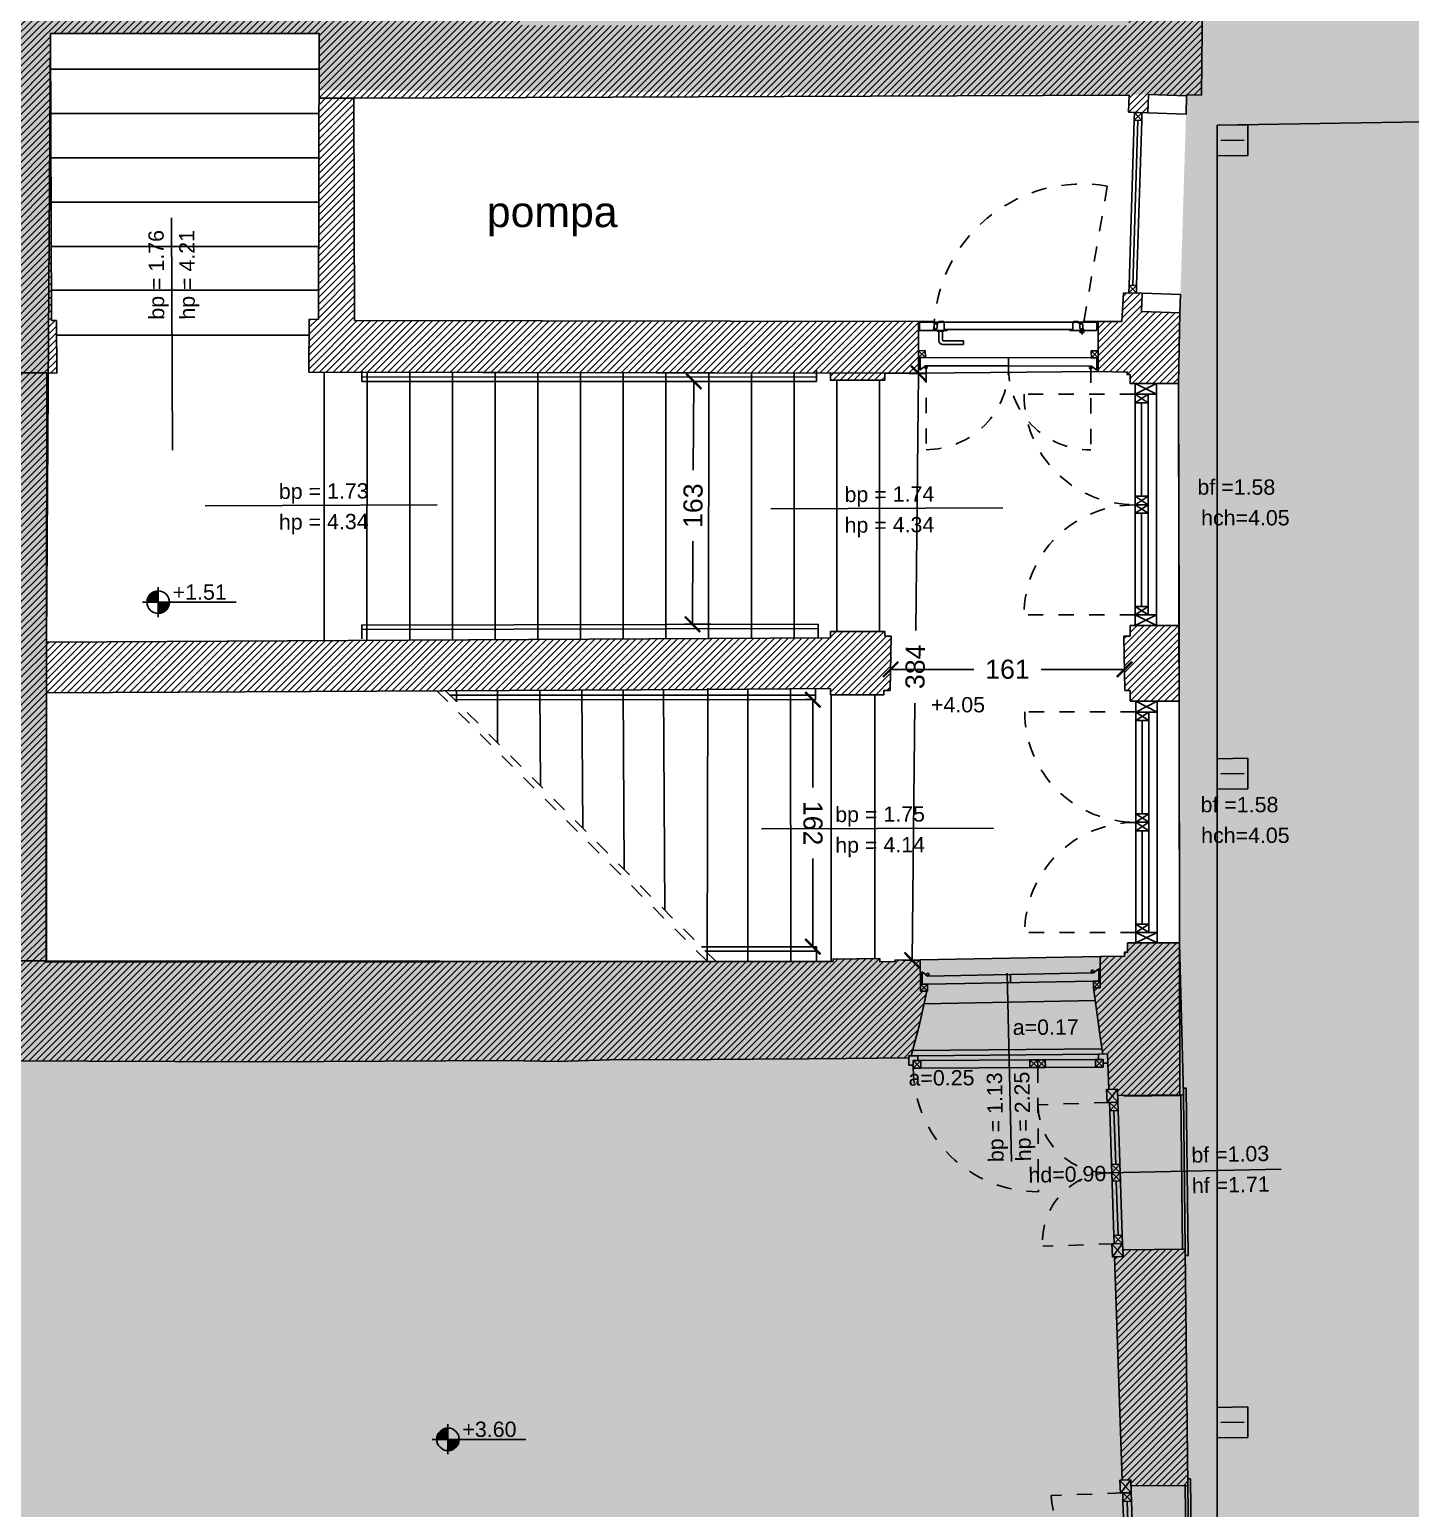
# Model space of a CAD drawing. Header units: millimetres. Extents: x -69 to 235, y 2 to 992.
# Drawn here: x 27.09 to 36.12, y 490.78 to 500.45 of the extents above; entities that cross this region are included whole.
import ezdxf
from ezdxf.enums import TextEntityAlignment as Align

# ---------------------------------------------------------------- set-up
doc = ezdxf.new("R2010")
doc.units = ezdxf.units.MM
doc.header["$LTSCALE"] = 0.01
doc.linetypes.add('HIDDEN2', pattern=[4.7625, 3.175, -1.5875])
for name, color, linetype in [('ob__L_grafica', 250, 'Continuous'), ('ob_A_linea_proiezione', 251, 'HIDDEN2'), ('ob_A_linea_v', 7, 'Continuous'), ('ob_A_linea_v2', 251, 'Continuous'), ('ob_A_muro', 1, 'Continuous'), ('ob_A_muro_r', 252, 'Continuous'), ('ob_A_Str_metallica', 5, 'Continuous'), ('ob_cornici corrette', 3, 'Continuous'), ('ob_Q 1_50', 250, 'Continuous'), ('ob_retino chiaro', 254, 'Continuous'), ('ob_serramento_s', 3, 'Continuous')]:
    doc.layers.add(name, color=color, linetype=linetype)
doc.styles.add('m 1_50', font='arial.ttf', dxfattribs={"height": 0.125})
doc.styles.add('STYLE1', font='arial.ttf')
doc.styles.add('Testo L', font='arial.ttf', dxfattribs={"height": 2.5})
doc.dimstyles.new('m 1_50 cm', dxfattribs={"dimtxt": 0.1, "dimasz": 0.1, "dimexe": 0.05, "dimexo": 0.05, "dimgap": 0.1, "dimtad": 0, "dimdec": 1, "dimlfac": 100, "dimrnd": 1, "dimdsep": 46, "dimtxsty": 'm 1_50', "dimblk": 'ARCHTICK', "dimcen": 0.2, "dimadec": 0, "dimazin": 0, "dimtfac": 1, "dimtdec": 1, "dimtofl": 0, "dimtmove": 0, "dimatfit": 3, "dimldrblk": 'DOT', "dimfxl": 0.15, "dimfxlon": 1, "dimtolj": 1, "dimtzin": 0, "dimarcsym": 0})

# ---------------------------------------------------------------- blocks, each defined once
blk = doc.blocks.new('hhh-flat-1-flat-1-flat-1-flat-1')
at = {"layer": 'ob_Q 1_50'}
for p, q in [((0.3304, 5.6102), (0.3304, 5.8062)), ((0.2274, 5.7079), (0.8398, 5.7079)), ((0.2572, 5.7146), (0.3236, 5.7811)), ((0.2589, 5.7252), (0.313, 5.7793)), ((0.2593, 5.7079), (0.3304, 5.779)), ((0.2637, 5.7388), (0.2994, 5.7745)), ((0.2681, 5.7079), (0.3304, 5.7701)), ((0.2769, 5.7079), (0.3304, 5.7613)), ((0.2858, 5.7079), (0.3304, 5.7524)), ((0.2946, 5.7079), (0.3304, 5.7436)), ((0.3035, 5.7079), (0.3304, 5.7348)), ((0.3123, 5.7079), (0.3304, 5.7259)), ((0.3211, 5.7079), (0.3304, 5.7171)), ((0.33, 5.7079), (0.3304, 5.7082)), ((0.3304, 5.6375), (0.4007, 5.7079)), ((0.3304, 5.6464), (0.3918, 5.7079)), ((0.3304, 5.6552), (0.383, 5.7079)), ((0.3304, 5.6641), (0.3742, 5.7079)), ((0.3304, 5.6729), (0.3653, 5.7079)), ((0.3304, 5.6817), (0.3565, 5.7079)), ((0.3304, 5.6906), (0.3477, 5.7079)), ((0.3304, 5.6994), (0.3388, 5.7079)), ((0.3363, 5.6346), (0.4036, 5.702)), ((0.3467, 5.6362), (0.402, 5.6915)), ((0.3593, 5.6403), (0.3979, 5.6789))]:
    blk.add_line(p, q, dxfattribs=at)
blk.add_circle((0.3304, 5.7079), 0.0735, dxfattribs=at)
blk = doc.blocks.new('_ARCHTICK')
at = {"color": 0, "linetype": 'ByBlock', "const_width": 0.15}
blk.add_lwpolyline([(-0.5, -0.5), (0.5, 0.5)], dxfattribs=at)
blk = doc.blocks.new('*D299')
at = {"layer": 'Defpoints', "color": 0, "transparency": 16777216}
for p in [(32.7954, 498.2001), (32.7528, 494.3627), (32.8636, 494.3615)]:
    blk.add_point(p, dxfattribs=at)
at = {"layer": 'ob_Q 1_50', "color": 0, "lineweight": -2, "transparency": 16777216}
for p, q in [((32.8454, 498.1995), (32.9561, 498.1983)), ((32.9061, 498.1988), (32.8875, 496.5183)), ((32.8636, 494.3615), (32.8822, 496.042)), ((32.8028, 494.3621), (32.9136, 494.3609))]:
    blk.add_line(p, q, dxfattribs=at)
at = {"layer": 'ob_Q 1_50', "color": 0, "lineweight": -2, "transparency": 16777216, "xscale": 0.1, "yscale": 0.1, "zscale": 0.1}
for p, rotation in [((32.9061, 498.1988), 89.3652760796724), ((32.8636, 494.3615), 269.3652760796724)]:
    blk.add_blockref('_ARCHTICK', p, dxfattribs=dict(at, rotation=rotation))
at = {"layer": 'ob_Q 1_50', "color": 0, "transparency": 16777216, "insert": (32.8849, 496.2801), "char_height": 0.125, "attachment_point": 5, "rotation": 89.36528, "style": 'm 1_50'}
blk.add_mtext('\\A1;384', dxfattribs=at)
blk = doc.blocks.new('_Dot')
at = {"color": 0, "linetype": 'ByBlock', "lineweight": -2}
blk.add_line((-0.5, 0), (-1, 0), dxfattribs=at)
at = {"color": 0, "linetype": 'ByBlock', "const_width": 0.5}
blk.add_lwpolyline([(-0.25, 0, 1), (0.25, 0, 1)], format="xyb", close=True, dxfattribs=at)
blk = doc.blocks.new('*D300')
at = {"layer": 'Defpoints', "color": 0, "transparency": 16777216}
for p in [(32.7236, 496.3034), (34.252, 496.3034), (34.252, 496.2636)]:
    blk.add_point(p, dxfattribs=at)
at = {"layer": 'ob_Q 1_50', "color": 0, "lineweight": -2, "transparency": 16777216}
for p, q in [((32.7236, 496.2636), (32.7236, 496.2136)), ((32.7236, 496.2636), (33.2675, 496.2636)), ((34.252, 496.2636), (33.708, 496.2636)), ((34.252, 496.2636), (34.252, 496.2136))]:
    blk.add_line(p, q, dxfattribs=at)
at = {"layer": 'ob_Q 1_50', "color": 0, "lineweight": -2, "transparency": 16777216, "xscale": 0.1, "yscale": 0.1, "zscale": 0.1, "rotation": 180}
blk.add_blockref('_ARCHTICK', (32.7236, 496.2636), dxfattribs=at)
at = {"layer": 'ob_Q 1_50', "color": 0, "lineweight": -2, "transparency": 16777216, "xscale": 0.1, "yscale": 0.1, "zscale": 0.1}
blk.add_blockref('_ARCHTICK', (34.252, 496.2636), dxfattribs=at)
at = {"layer": 'ob_Q 1_50', "color": 0, "transparency": 16777216, "insert": (33.4878, 496.2636), "char_height": 0.125, "attachment_point": 5, "style": 'm 1_50'}
blk.add_mtext('\\A1;161', dxfattribs=at)
blk = doc.blocks.new('*D302')
at = {"layer": 'Defpoints', "color": 0, "transparency": 16777216}
for p in [(31.4366, 498.1473), (31.6069, 498.1465), (31.5987, 496.5577)]:
    blk.add_point(p, dxfattribs=at)
at = {"layer": 'ob_Q 1_50', "color": 0, "lineweight": -2, "transparency": 16777216}
for p, q in [((31.5569, 498.1467), (31.3866, 498.1476)), ((31.4366, 498.1473), (31.4336, 497.5668)), ((31.4284, 496.5586), (31.4312, 497.1008)), ((31.5487, 496.558), (31.3784, 496.5589))]:
    blk.add_line(p, q, dxfattribs=at)
at = {"layer": 'ob_Q 1_50', "color": 0, "lineweight": -2, "transparency": 16777216, "xscale": 0.1, "yscale": 0.1, "zscale": 0.1}
for p, rotation in [((31.4366, 498.1473), 89.70448053775517), ((31.4284, 496.5586), 269.7044805377552)]:
    blk.add_blockref('_ARCHTICK', p, dxfattribs=dict(at, rotation=rotation))
at = {"layer": 'ob_Q 1_50', "color": 0, "transparency": 16777216, "insert": (31.4324, 497.3338), "char_height": 0.125, "attachment_point": 5, "rotation": 89.70448, "style": 'm 1_50'}
blk.add_mtext('\\A1;163', dxfattribs=at)
blk = doc.blocks.new('*D303')
at = {"layer": 'Defpoints', "color": 0, "transparency": 16777216}
for p in [(32.215, 496.0657), (32.2375, 496.0657), (32.2383, 494.4499)]:
    blk.add_point(p, dxfattribs=at)
at = {"layer": 'ob_Q 1_50', "color": 0, "lineweight": -2, "transparency": 16777216}
for p, q in [((32.215, 496.0657), (32.165, 496.0657)), ((32.215, 496.0657), (32.2152, 495.4899)), ((32.2157, 494.4499), (32.2154, 495.0256)), ((32.2157, 494.4499), (32.1657, 494.4498))]:
    blk.add_line(p, q, dxfattribs=at)
at = {"layer": 'ob_Q 1_50', "color": 0, "lineweight": -2, "transparency": 16777216, "xscale": 0.1, "yscale": 0.1, "zscale": 0.1}
for p, rotation in [((32.215, 496.0657), 90.02527764713462), ((32.2157, 494.4499), 270.0252776471346)]:
    blk.add_blockref('_ARCHTICK', p, dxfattribs=dict(at, rotation=rotation))
at = {"layer": 'ob_Q 1_50', "color": 0, "transparency": 16777216, "insert": (32.2153, 495.2578), "char_height": 0.125, "attachment_point": 5, "rotation": 270.02528, "style": 'm 1_50'}
blk.add_mtext('\\A1;162', dxfattribs=at)

msp = doc.modelspace()

# ---------------------------------------------------------------- hatches: boundary and pattern name
at = {"layer": 'ob_A_muro_r'}
h = msp.add_hatch(dxfattribs=at)
h.set_pattern_fill('ANSI31', color=256, scale=0.01)
h.paths.add_polyline_path([(30.2849, 504.5469), (30.2803, 506.9175), (34.3287, 506.9136), (34.3289, 506.2252), (34.7564, 506.2165), (34.7526, 506.9132), (38.1024, 506.91), (39.5387, 506.8813), (39.5442, 502.9875), (39.5529, 501.5296), (39.5993, 500.5433), (39.2712, 500.5267), (39.2672, 500.0974), (39.7246, 500.0962), (40.0747, 500.0974), (40.0721, 500.3609), (40.2584, 500.3595), (40.2554, 500.5535), (40.0702, 500.5506), (40.0563, 501.9506), (41.4224, 501.939), (41.4275, 501.43), (41.5775, 501.4315), (41.5724, 501.9377), (42.0576, 501.9336), (42.0589, 502.0836), (42.058, 502.0836), (40.0548, 502.1006), (40.0275, 504.846), (40.0098, 506.6325), (40.017, 506.8776), (40.5265, 506.8705), (40.547, 507.4771), (40.1158, 507.4917), (39.5326, 507.4958), (37.8969, 507.5072), (37.8969, 507.8222), (36.1651, 507.8222), (36.1651, 507.5222), (35.7227, 507.5281), (32.9599, 507.5655), (27.8509, 507.5806), (25.7337, 507.5349), (25.7384, 507.1287), (25.7722, 507.1296), (25.7735, 507.08), (25.7737, 507.0798), (25.8735, 507.0788), (26.0439, 501.4904), (23.2381, 501.4788), (23.239, 501.2735), (26.0495, 501.2851), (26.1307, 498.5451), (26.1307, 498.202), (26.9823, 498.202), (27.2064, 498.202), (27.2721, 498.2008), (27.2699, 498.5452), (27.2366, 498.5451), (27.2312, 500.4214), (28.988, 500.422), (28.9867, 499.9992), (29.2148, 500), (34.283, 500.0188), (34.2793, 499.9065), (34.4052, 499.9026), (34.4089, 500.0226), (34.6587, 500.0148), (34.6587, 500.0199), (34.7555, 500.0198), (34.7595, 500.449), (34.7495, 500.9708), (34.2821, 500.9686), (34.2816, 500.4733), (30.3142, 500.4739)])
h.paths.add_polyline_path([(29.9834, 500.6968), (26.3813, 500.6861), (26.3946, 501.1004), (26.4171, 502.8344), (26.3985, 503.6753), (26.3672, 505.9025), (26.3617, 506.4244), (26.3786, 506.8855), (29.4359, 506.8993), (29.643, 506.9018), (29.9229, 506.8766), (29.9263, 505.3492), (29.9584, 502.5788)], flags=16)
h.paths.add_polyline_path([(26.9812, 500.4205), (26.9823, 498.5451), (26.3498, 498.5451), (26.2951, 500.4133)], flags=16)
h = msp.add_hatch(dxfattribs=at)
h.set_pattern_fill('ANSI31', color=256, scale=0.01)
h.paths.add_polyline_path([(32.9054, 498.5391), (29.219, 498.5448), (29.2151, 500), (28.9867, 499.9992), (28.9822, 498.5535), (28.9212, 498.5523), (28.919, 498.2079), (32.3304, 498.201), (32.3295, 498.1548), (32.6856, 498.1548), (32.6854, 498.2003), (32.9054, 498.1998)])
h = msp.add_hatch(dxfattribs=at)
h.set_pattern_fill('ANSI31', color=256, scale=0.01)
h.paths.add_polyline_path([(26.1307, 498.5451), (22.1535, 498.5451), (22.1452, 498.6888), (21.7087, 498.6656), (21.7151, 498.5451), (21.4551, 498.5451), (21.4551, 498.202), (21.7593, 498.202), (21.9122, 494.365), (21.1162, 494.3648), (21.1168, 493.8316), (21.827, 493.8471), (21.8614, 489.8838), (21.1693, 489.9104), (21.1733, 489.5471), (21.8253, 489.5656), (21.8523, 486.7065), (21.4552, 486.6876), (21.4627, 486.3475), (22.2652, 486.3606), (22.2652, 481.1726), (21.3759, 481.1585), (21.3766, 481.1236), (21.3341, 481.1227), (21.3357, 481.0207), (21.3365, 480.9707), (21.2865, 480.9699), (21.2904, 480.7079), (21.3919, 480.7096), (21.3923, 480.6853), (22.5336, 480.7036), (22.5336, 480.7236), (22.6152, 480.7236), (22.6155, 480.9856), (22.5855, 480.9856), (22.5855, 481.0356), (22.5855, 481.1726), (22.528, 481.1726), (22.528, 486.3606), (22.6555, 486.3618), (22.6559, 486.6768), (22.0445, 486.6661), (21.9789, 489.5616), (26.732, 489.5616), (26.732, 488.6387), (27.1648, 488.6532), (27.1457, 489.5616), (27.1457, 489.8627), (26.0257, 489.8595), (25.966, 491.2642), (25.6635, 491.2513), (25.7226, 489.8595), (22.3097, 489.8665), (22.2148, 493.6903), (25.5623, 493.7007), (25.5852, 493.1025, 0.000171), (25.5852, 493.1023), (25.5997, 492.7803), (25.6232, 492.2005), (25.9256, 492.2133), (25.9022, 492.7932), (25.8877, 493.116), (25.8656, 493.6135), (25.8683, 493.7016), (26.9009, 493.7025), (28.6181, 493.6969), (30.2153, 493.705), (30.5454, 493.6987), (30.9535, 493.7124), (31.2615, 493.7089), (31.5502, 493.7127), (31.8296, 493.7149), (32.1851, 493.7159), (32.4329, 493.7194), (32.842, 493.7236), (32.842, 493.7356), (32.857, 493.7356), (32.9104, 493.9328), (32.9421, 494.0782), (32.9594, 494.1593), (32.9194, 494.1593), (32.9194, 494.2043), (32.9178, 494.3645), (32.7528, 494.3627), (32.753, 494.3527), (32.653, 494.3516), (32.6527, 494.3716), (32.3478, 494.3685), (32.3479, 494.3535), (27.2038, 494.357), (26.9848, 494.3572), (22.4113, 494.3603), (22.19, 498.202), (26.1307, 498.202)])
h = msp.add_hatch(dxfattribs=at)
h.set_pattern_fill('ANSI31', color=256, scale=0.01)
h.paths.add_polyline_path([(29.8278, 481.1438), (29.7828, 481.1431), (29.7818, 481.2181), (29.5813, 481.214), (29.5884, 481.9534), (29.4685, 481.9548), (29.4613, 481.2115), (28.6844, 481.1951), (28.6505, 481.9287), (28.5307, 481.9231), (28.5645, 481.1926), (28.2791, 481.1866), (28.2803, 481.1116), (28.2354, 481.1109), (28.2435, 480.7365), (28.5844, 480.7437), (28.5844, 480.5937), (29.0407, 480.602), (29.0396, 480.7532), (29.8357, 480.77)])
h.paths.add_polyline_path([(29.0014, 480.8653), (28.9994, 480.6477), (28.6242, 480.6428), (28.6229, 480.8571)], flags=16)
h.paths.add_polyline_path([(31.4858, 486.524), (34.9499, 486.5819), (34.9487, 486.6319), (34.9891, 486.6328), (34.9822, 486.8939), (34.6812, 486.8863), (34.6812, 487.3817), (34.6712, 487.3817), (34.6712, 487.5665), (34.2432, 487.565), (34.2429, 487.48), (34.1914, 487.4802), (34.1933, 486.9202), (28.8241, 486.7991), (28.8079, 487.7711), (28.6502, 487.768), (28.6739, 486.7958), (28.1825, 486.7847), (28.1858, 486.4821), (31.0107, 486.523), (30.9961, 482.9945), (29.4047, 482.954), (29.4064, 482.8533), (29.4773, 482.8564), (29.4758, 482.6966), (29.5956, 482.6955), (29.5972, 482.8616), (30.9956, 482.8933), (30.9013, 481.2419), (30.9468, 481.2425), (30.9478, 481.1675), (30.8728, 481.1666), (30.8805, 480.792), (31.3382, 480.8016), (31.3427, 480.9764), (31.8403, 480.9796), (31.8381, 481.199), (31.8001, 481.1992), (31.8003, 481.2537), (31.3499, 481.2536)])
h.paths.add_polyline_path([(27.1639, 482.8318), (28.4876, 482.8532), (28.4963, 482.6643), (28.6161, 482.6699), (28.6076, 482.8551), (28.6879, 482.8564), (28.6862, 482.9564), (27.1644, 482.931), (27.1812, 486.4595), (27.2626, 486.4614), (27.2558, 486.764), (27.1743, 486.7626), (27.1609, 487.6048), (26.732, 487.5926), (26.762, 486.7117), (23.5922, 486.6839), (23.5925, 486.3688), (26.7729, 486.39), (26.7713, 486.062), (27.0391, 486.062), (27.0307, 485.0859), (26.7667, 485.0859), (26.748, 481.1726), (26.628, 481.1726), (26.628, 481.0356), (26.628, 480.9856), (26.598, 480.9856), (26.5976, 480.7236), (26.6792, 480.7236), (26.6792, 480.7036), (27.1682, 480.7139), (27.1603, 481.0876), (27.1153, 481.087), (27.1142, 481.162), (27.159, 481.1626)])
h.paths.add_polyline_path([(33.0972, 489.8801), (28.1707, 489.8627), (28.1707, 489.5616), (28.6205, 489.5616), (28.6363, 488.6156), (28.7938, 488.6179), (28.7781, 489.5616), (33.0975, 489.5616)])
h.paths.add_polyline_path([(34.6795, 489.8903), (34.3299, 489.8852), (34.2599, 489.8828), (34.2599, 489.8832), (34.0456, 489.8826), (34.0458, 489.5616), (34.1844, 489.5616), (34.1868, 488.9902), (34.2413, 488.9904), (34.2416, 488.9054), (34.6713, 488.9067), (34.6712, 489.0917), (34.6812, 489.0917)])
h.paths.add_polyline_path([(34.65, 492.472), (34.2418, 492.4662), (34.2433, 492.4237), (34.1875, 492.4218), (34.2373, 490.9619), (34.2931, 490.9638), (34.2945, 490.9229), (34.6677, 490.9267)])
h.paths.add_polyline_path([(34.6133, 494.4745), (34.2726, 494.4743), (34.2726, 494.4132), (34.2527, 494.4132), (34.2526, 494.3875), (34.0926, 494.3859), (34.0941, 494.2248), (34.0941, 494.1798), (34.0491, 494.1798), (34.0956, 493.8455), (34.1119, 493.7479), (34.1419, 493.7482), (34.143, 493.6882), (34.151, 493.5164), (34.206, 493.5183), (34.2074, 493.4758), (34.6154, 493.4817)])
h.paths.add_polyline_path([(34.6091, 496.5496), (34.2899, 496.5496), (34.2899, 496.4813), (34.2489, 496.4815), (34.2551, 496.1254), (34.2899, 496.1257), (34.2899, 496.0547), (34.6101, 496.0547)])
h.paths.add_polyline_path([(34.6148, 498.5955), (34.3649, 498.6033), (34.3686, 498.7232), (34.2452, 498.727), (34.2344, 498.5385), (34.0801, 498.5386), (34.0803, 498.3409), (34.0809, 498.3014), (34.0803, 498.2954), (34.0803, 498.2112), (34.27, 498.2072), (34.27, 498.1909), (34.2899, 498.1909), (34.2899, 498.1325), (34.6058, 498.1325)])
h = msp.add_hatch(dxfattribs=at)
h.set_pattern_fill('ANSI31', color=256, scale=0.01)
h.paths.add_polyline_path([(27.2061, 498.1808), (27.205, 496.4409), (32.3303, 496.4701), (32.3295, 496.5112), (32.6856, 496.5112), (32.6855, 496.4813), (32.7267, 496.4815), (32.7205, 496.1254), (32.6795, 496.1261), (32.6791, 496.0971), (32.3295, 496.0971), (32.3303, 496.1381), (31.5286, 496.1327), (27.2049, 496.1095), (27.2038, 494.357), (26.9848, 494.3572), (26.9823, 498.202), (27.2067, 498.202)])
at = {"layer": 'ob_retino chiaro'}
h = msp.add_hatch(color=256, dxfattribs=at)
h.dxf.hatch_style = 1
h.paths.add_polyline_path([(11.7456, 506.9862), (16.8335, 506.9774), (21.4173, 506.9699), (21.7543, 506.9847), (25.8735, 507.0788), (26.3786, 506.8855), (29.783, 506.8892), (29.9229, 506.8766), (30.2803, 506.9175), (34.3287, 506.9079), (34.7526, 506.9069), (39.5387, 506.8813), (40.0167, 506.8671), (44.4451, 506.7996), (44.595, 506.7955), (49.6339, 506.6701), (49.7833, 483.6982), (46.6681, 483.3702), (44.8716, 483.2413), (42.0766, 483.0311), (41.6272, 483.0107), (41.3171, 482.8837), (39.7139, 482.7528), (37.8107, 482.5955), (35.4498, 482.3957), (35.4503, 481.2554), (31.3499, 481.2537), (30.9013, 481.2419), (29.5812, 481.2071), (27.159, 481.163), (26.748, 481.1726), (23.7135, 481.1726), (22.2652, 481.1726), (18.2537, 481.1084), (13.7752, 480.9835), (12.777, 480.9518), (12.7606, 481.9534), (12.725, 484.1318), (12.7277, 486.1462), (12.6557, 489.5399), (12.5782, 490.0164), (12.4245, 493.8593), (12.6822, 494.3622), (12.4809, 498.2797), (12.2454, 498.6474), (12.0534, 501.4529), (11.8126, 505.6122)])
h.paths.add_polyline_path([(27.2312, 500.4214), (27.205, 496.4409), (27.2037, 494.3477), (32.3355, 494.3535), (32.3479, 494.3537), (32.3478, 494.3685), (32.653, 494.3716), (32.653, 494.3516), (32.753, 494.3527), (32.7528, 494.3627), (32.9178, 494.3645), (34.0926, 494.3859), (34.2526, 494.3875), (34.2526, 494.4132), (34.2726, 494.4132), (34.2726, 494.4743), (34.6133, 494.4745), (34.6058, 498.1325), (34.6148, 498.5955), (34.6587, 500.0199), (28.9932, 500.0518), (28.988, 500.422)], flags=16)

# ---------------------------------------------------------------- linework, layer by layer
at = {"layer": 'ob_A_linea_proiezione'}
for p, q in [((34.1404, 499.4238), (33.9749, 498.4698)), ((32.955, 498.2397), (32.955, 497.7002)), ((34.0317, 498.2368), (34.0317, 497.6994)), ((29.7575, 496.1232), (31.5242, 494.3541)), ((29.8141, 496.1232), (31.5808, 494.3541)), ((33.6852, 493.6603), (33.6899, 492.8471)), ((34.1539, 493.4315), (33.6868, 493.4156)), ((34.1854, 492.5068), (33.7183, 492.4908)), ((34.241, 490.877), (33.7739, 490.8611))]:
    msp.add_line(p, q, dxfattribs=at)
for points in [[(34.322, 498.0623), (33.5958, 498.0623)], [(34.322, 496.6198), (33.5958, 496.6198)], [(34.3267, 495.9856), (33.6004, 495.9856)], [(34.3267, 494.5431), (33.6004, 494.5431)]]:
    msp.add_lwpolyline(points, dxfattribs=at)
for centre, radius, start, end in [((33.9749, 498.4698), 0.9682, 80.16162, 179.44953), ((32.955, 498.2397), 0.5395, 270, 0.99467), ((34.0317, 498.2368), 0.5374, 178.71737, 270), ((34.3155, 498.0608), 0.7198, 179.87672, 270.51786), ((34.3155, 496.619), 0.7197, 89.48207, 179.93954), ((34.3202, 495.9841), 0.7198, 179.87672, 270.51786), ((34.3202, 494.5423), 0.7197, 89.48207, 179.93954), ((33.6852, 493.6603), 0.8132, 180.32987, 270.32987), ((34.1427, 493.4264), 0.456, 181.36191, 273.33687), ((34.1636, 492.5246), 0.4466, 89.28062, 184.33808), ((34.241, 490.877), 0.4674, 181.95289, 271.90908)]:
    msp.add_arc(centre, radius, start, end, dxfattribs=at)
at = {"layer": 'ob_A_linea_v'}
for p, q in [((27.2319, 500.1882), (28.9873, 500.1885)), ((27.2327, 499.8985), (28.9864, 499.8988)), ((27.2336, 499.6087), (28.9855, 499.609)), ((27.2344, 499.319), (28.9846, 499.3193)), ((27.2352, 499.0293), (28.9889, 499.0296)), ((27.2361, 498.7429), (28.9828, 498.7433)), ((27.2705, 498.4498), (28.9206, 498.4501)), ((29.0209, 496.4506), (29.0212, 498.209)), ((29.3001, 496.4521), (29.3004, 498.2079)), ((29.5793, 496.4536), (29.5796, 498.2068)), ((29.8585, 496.4551), (29.8588, 498.2057)), ((30.1377, 496.4566), (30.138, 498.2046)), ((30.417, 496.4581), (30.4172, 498.2035)), ((30.6962, 496.4595), (30.6964, 498.2023)), ((30.9754, 496.461), (30.9756, 498.2012)), ((31.2546, 496.4625), (31.2549, 498.2001)), ((31.5338, 496.464), (31.5341, 498.199)), ((31.813, 496.4655), (31.8133, 498.1979)), ((32.0922, 496.467), (32.0925, 498.1968)), ((32.3714, 496.5112), (32.3717, 498.1548)), ((32.6506, 496.5112), (32.6509, 498.1548)), ((29.8852, 496.052), (29.8848, 496.1242)), ((30.1543, 495.7825), (30.1525, 496.1253)), ((30.4343, 495.5021), (30.4309, 496.1268)), ((30.7105, 495.2255), (30.7057, 496.1283)), ((30.9805, 494.9552), (30.9742, 496.1297)), ((31.2465, 494.6888), (31.2388, 496.1311)), ((31.5286, 496.1398), (31.5242, 494.3541)), ((31.79, 496.1393), (31.7903, 494.3539)), ((32.0699, 496.1386), (32.0702, 494.3537)), ((32.3352, 496.0971), (32.3355, 494.3535)), ((32.6211, 496.0971), (32.6212, 494.3713))]:
    msp.add_line(p, q, dxfattribs=at)
at = {"layer": 'ob_A_linea_v2'}
for p, q in [((34.2822, 498.7759), (34.3156, 499.8554)), ((34.3656, 499.8538), (34.3322, 498.7744)), ((34.8587, 499.8215), (39.2671, 499.8974)), ((34.8587, 499.8215), (35.0586, 499.825)), ((34.8587, 487.0945), (34.8587, 499.8215)), ((34.8587, 499.6215), (34.8587, 499.8215)), ((35.0587, 499.6249), (35.0587, 499.825)), ((34.8818, 499.7219), (35.0356, 499.7246)), ((34.8587, 499.6215), (35.0587, 499.6249)), ((34.0803, 498.2112), (32.9054, 498.1998)), ((34.8587, 495.6792), (35.0586, 495.6826)), ((34.8587, 495.4792), (34.8587, 495.6792)), ((35.0587, 495.4826), (35.0587, 495.6826)), ((34.8818, 495.5796), (35.0356, 495.5822)), ((34.8587, 495.4792), (35.0587, 495.4826)), ((32.902, 493.7356), (34.0819, 493.7476)), ((34.136, 493.5159), (34.151, 493.5164)), ((34.1835, 492.5617), (34.1558, 493.3765)), ((34.2385, 492.5636), (34.2107, 493.3784)), ((34.8587, 491.4368), (35.0586, 491.4402)), ((34.8587, 491.2368), (34.8587, 491.4368)), ((35.0587, 491.2402), (35.0587, 491.4403)), ((34.8818, 491.3372), (35.0356, 491.3398)), ((34.8587, 491.2368), (35.0587, 491.2402)), ((34.2711, 489.9937), (34.2429, 490.822)), ((34.3261, 489.9956), (34.2978, 490.8239))]:
    msp.add_line(p, q, dxfattribs=at)
for points in [[(34.6058, 498.1325), (34.6091, 496.5496)], [(34.322, 498.0068), (34.322, 496.6753)], [(34.407, 498.0068), (34.407, 496.6753)], [(34.4616, 498.0623), (34.4616, 496.6198)], [(34.4659, 495.9845), (34.4659, 494.542)], [(34.6101, 496.0547), (34.6133, 494.4745)], [(34.3263, 495.929), (34.3263, 494.5974)], [(34.4112, 495.929), (34.4112, 494.5974)], [(32.9178, 494.3645), (34.0926, 494.3859)], [(32.9417, 494.076), (34.0606, 494.0972)], [(32.8663, 493.7703), (34.1061, 493.7826)]]:
    msp.add_lwpolyline(points, dxfattribs=at)
for p in [(34.8587, 495.5792), (34.8587, 491.3368), (34.8587, 491.3368)]:
    msp.add_point(p, dxfattribs=at)
at = {"layer": 'ob_A_muro'}
for p, q in [((27.2366, 498.5451), (27.2312, 500.4214)), ((34.4052, 499.9026), (34.4089, 500.0226)), ((34.4089, 500.0226), (34.6587, 500.0148)), ((29.219, 498.5448), (29.2151, 500)), ((34.6587, 500.0199), (34.6587, 500.0148)), ((34.2792, 499.9065), (34.4052, 499.9026)), ((34.2452, 498.727), (34.2344, 498.5385)), ((34.2452, 498.727), (34.3686, 498.7232)), ((34.3686, 498.7232), (34.3649, 498.6033)), ((34.3649, 498.6033), (34.6148, 498.5955)), ((27.2366, 498.5451), (27.2699, 498.5452)), ((27.2721, 498.2008), (27.2699, 498.5452)), ((28.919, 498.2079), (28.9212, 498.5523)), ((28.9822, 498.5535), (28.9212, 498.5523)), ((27.2061, 498.1808), (27.2067, 498.202)), ((27.2067, 498.202), (27.2721, 498.2008)), ((28.919, 498.2079), (32.3304, 498.201)), ((32.6854, 498.2003), (32.9054, 498.1998)), ((34.27, 498.2072), (34.0803, 498.2112)), ((34.2899, 498.1909), (34.2899, 498.1325)), ((27.205, 496.4409), (27.2061, 498.1808)), ((27.2051, 496.4409), (32.3303, 496.4701)), ((32.3303, 496.1381), (31.5286, 496.1327)), ((34.0941, 494.2248), (34.0926, 494.3859)), ((28.6181, 493.6969), (26.9009, 493.7025)), ((30.2153, 493.705), (28.6181, 493.6969)), ((30.5454, 493.6987), (30.2153, 493.705)), ((30.9535, 493.7124), (30.5454, 493.6987)), ((31.2615, 493.7089), (30.9535, 493.7124)), ((31.5502, 493.7127), (31.2615, 493.7089)), ((31.8296, 493.7149), (31.5502, 493.7127)), ((32.1851, 493.7159), (31.8296, 493.7149)), ((32.4329, 493.7194), (32.1851, 493.7159)), ((32.842, 493.7236), (32.4329, 493.7194)), ((34.143, 493.6882), (34.151, 493.5164)), ((34.2074, 493.4758), (34.6384, 493.482)), ((34.1875, 492.4218), (34.2373, 490.9619)), ((34.65, 492.472), (34.2418, 492.4662)), ((34.2945, 490.9229), (34.6677, 490.9267))]:
    msp.add_line(p, q, dxfattribs=at)
for points in [[(34.2821, 500.9686), (34.7495, 500.9708), (34.7595, 500.449), (34.7595, 500.449), (34.7555, 500.0198), (34.6587, 500.0199), (34.6587, 500.0199)], [(27.2312, 500.4214), (28.988, 500.422)], [(28.9822, 498.5535), (28.988, 500.422)], [(29.2148, 500), (34.283, 500.0188), (34.2793, 499.9065)], [(34.6148, 498.5955), (34.6058, 498.1325), (34.6058, 498.1325), (34.6058, 498.1325)], [(29.219, 498.5448), (32.9054, 498.5391), (32.9054, 498.1998)], [(34.0803, 498.2112), (34.0801, 498.5386), (34.2344, 498.5385)], [(32.3304, 498.201), (32.3295, 498.1548), (32.6856, 498.1548), (32.6854, 498.2003)], [(34.27, 498.2072), (34.27, 498.1909), (34.2899, 498.1909), (34.2899, 498.1909)], [(34.2899, 498.1325), (34.6058, 498.1325)], [(34.2899, 496.5496), (34.6091, 496.5496)], [(34.2899, 496.5496), (34.2899, 496.4813)], [(34.6091, 496.5496), (34.6101, 496.0547)], [(32.3303, 496.4701), (32.3295, 496.5112), (32.6856, 496.5112), (32.6855, 496.4813)], [(32.6856, 496.4813), (32.7267, 496.4815), (32.7205, 496.1254), (32.6795, 496.1261)], [(34.2899, 496.4813), (34.2489, 496.4815), (34.2551, 496.1254), (34.2899, 496.1257)], [(27.2038, 494.357), (27.2049, 496.1095)], [(27.2049, 496.1095), (31.5286, 496.1327), (31.5286, 496.1327)], [(32.3303, 496.1381), (32.3295, 496.0971), (32.6791, 496.0971), (32.6795, 496.1261)], [(34.2899, 496.1257), (34.2899, 496.0547)], [(34.2899, 496.0547), (34.6101, 496.0547)], [(34.2482, 493.4723), (34.6154, 493.4776), (34.6133, 494.4745)], [(34.2526, 494.3875), (34.2527, 494.4132), (34.2726, 494.4132), (34.2726, 494.4743)], [(34.2726, 494.4743), (34.6133, 494.4745)], [(34.6133, 494.4745), (34.6384, 493.482)], [(32.9194, 494.2043), (32.9178, 494.3645), (32.7528, 494.3627), (32.753, 494.3527), (32.653, 494.3516), (32.6527, 494.3716), (32.3478, 494.3685), (32.3479, 494.3535), (27.2038, 494.357)], [(34.0926, 494.3859), (34.2526, 494.3875), (34.2526, 494.3875)], [(32.857, 493.7356), (32.9104, 493.9328), (32.9421, 494.0782), (32.9594, 494.1593)], [(34.0491, 494.1798), (34.0956, 493.8455), (34.1119, 493.7479)], [(34.65, 492.472), (34.6677, 490.9267)]]:
    msp.add_lwpolyline(points, dxfattribs=at)
at = {"layer": 'ob_A_muro_r'}
for p, q in [((29.2148, 500), (28.9867, 499.9992)), ((26.9823, 498.202), (27.2064, 498.202)), ((27.2038, 494.357), (26.9848, 494.3572))]:
    msp.add_line(p, q, dxfattribs=at)
at = {"layer": 'ob_A_Str_metallica'}
for p, q in [((29.2657, 498.1754), (32.2383, 498.1767)), ((29.2664, 496.5233), (32.2489, 496.5305)), ((29.8426, 496.0946), (32.233, 496.0957)), ((31.5153, 494.4196), (32.2383, 494.4214))]:
    msp.add_line(p, q, dxfattribs=at)
for points in [[(29.2656, 498.2167), (29.2657, 498.1454)], [(29.2657, 498.1454), (32.2383, 498.1467), (32.2383, 498.2177)], [(32.2491, 496.469), (32.2489, 496.559), (29.2664, 496.5533), (29.2665, 496.4633)], [(29.8725, 496.0646), (32.233, 496.0657), (32.233, 496.1367)], [(32.2385, 494.3599), (32.2383, 494.4499), (31.4866, 494.4484)]]:
    msp.add_lwpolyline(points, dxfattribs=at)
at = {"layer": 'ob_cornici corrette'}
for p, q in [((34.6587, 500.0148), (34.655, 499.8949)), ((34.4052, 499.9026), (34.655, 499.8949)), ((34.3686, 498.7232), (34.6185, 498.7155))]:
    msp.add_line(p, q, dxfattribs=at)
msp.add_lwpolyline([(34.6185, 498.7155), (34.6148, 498.5955)], dxfattribs=at)
at = {"layer": 'ob_Q 1_50'}
for p, q in [((28.0287, 497.6979), (28.0228, 499.2155)), ((28.2419, 497.3333), (29.7595, 497.3392)), ((31.9404, 497.3129), (33.4581, 497.3189)), ((31.8793, 495.2199), (33.3969, 495.2259)), ((33.4862, 494.2774), (33.5138, 493.0459)), ((34.1427, 492.9704), (35.2762, 492.9937))]:
    msp.add_line(p, q, dxfattribs=at)
at = {"layer": 'ob_retino chiaro'}
msp.add_lwpolyline([(27.2312, 500.4214), (27.205, 496.4409), (27.2037, 494.3477), (32.3355, 494.3535), (32.3479, 494.3537), (32.3478, 494.3685), (32.653, 494.3716), (32.653, 494.3516), (32.753, 494.3527), (32.7528, 494.3627), (32.9178, 494.3645), (34.0926, 494.3859), (34.2526, 494.3875), (34.2526, 494.4132), (34.2726, 494.4132), (34.2726, 494.4743), (34.6133, 494.4745), (34.6058, 498.1325), (34.2899, 498.1325), (34.29, 498.1909), (34.27, 498.1909), (34.2703, 498.2072), (34.0803, 498.2112), (32.9054, 498.1998), (28.919, 498.2079), (28.9212, 498.5523), (28.9822, 498.5535), (28.988, 500.422)], close=True, dxfattribs=at)
at = {"layer": 'ob_serramento_s'}
for p, q in [((34.3072, 498.7751), (34.3406, 499.8546)), ((34.3671, 499.9038), (34.3156, 499.8554)), ((34.3656, 499.8538), (34.3172, 499.9054)), ((34.3322, 498.7744), (34.2806, 498.7259)), ((34.2822, 498.7759), (34.3306, 498.7244)), ((32.9058, 498.4186), (32.9058, 498.5386)), ((32.9058, 498.5386), (33.0058, 498.5386)), ((33.0301, 498.5342), (32.9125, 498.5342)), ((32.9125, 498.5342), (32.9125, 498.4837)), ((32.9125, 498.4812), (32.9125, 498.5342)), ((32.9145, 498.4792), (33, 498.4792)), ((33.0017, 498.4809), (33.0017, 498.4852)), ((33.0022, 498.4857), (33.0052, 498.4857)), ((33.0048, 498.4817), (33.0048, 498.4812)), ((33.0071, 498.4882), (33.0064, 498.4908)), ((33.0212, 498.4837), (33.0068, 498.4837)), ((33.0068, 498.4792), (33.0909, 498.4792)), ((33.0069, 498.4915), (33.0102, 498.4915)), ((33.0087, 498.4947), (33.0087, 498.5187)), ((33.0117, 498.4942), (33.0092, 498.4942)), ((33.0107, 498.491), (33.0107, 498.4869)), ((33.0137, 498.5212), (33.0137, 498.5277)), ((33.0137, 498.4869), (33.0137, 498.4922)), ((33.0157, 498.5297), (33.0301, 498.5297)), ((33.0232, 498.5265), (33.0232, 498.5212)), ((33.0232, 498.4922), (33.0232, 498.4857)), ((33.0252, 498.5192), (33.0277, 498.5192)), ((33.0277, 498.4942), (33.0252, 498.4942)), ((33.0262, 498.5224), (33.0262, 498.5265)), ((33.0299, 498.5219), (33.0267, 498.5219)), ((33.0282, 498.5187), (33.0282, 498.4947)), ((33.0297, 498.5251), (33.0304, 498.5225)), ((33.0347, 498.5277), (33.0317, 498.5277)), ((33.0321, 498.5317), (33.0321, 498.5322)), ((33.0352, 498.5325), (33.0352, 498.5282)), ((33.0712, 498.5342), (33.0369, 498.5342)), ((33.9169, 498.5342), (33.0712, 498.5342)), ((33.0732, 498.5322), (33.0732, 498.4837)), ((33.0732, 498.4837), (33.0732, 498.5297)), ((33.0732, 498.5266), (33.0732, 498.507)), ((33.0817, 498.4867), (33.0732, 498.4867)), ((33.0732, 498.4837), (33.0909, 498.4837)), ((33.9064, 498.4867), (33.0817, 498.4867)), ((33.9149, 498.4837), (33.8972, 498.4837)), ((33.8972, 498.4792), (33.9169, 498.4792)), ((33.9064, 498.4867), (33.9149, 498.4867)), ((33.9149, 498.4837), (33.9149, 498.5297)), ((33.9149, 498.4867), (33.9149, 498.5063)), ((33.9169, 498.5342), (33.9512, 498.5342)), ((33.9829, 498.4792), (33.9169, 498.4792)), ((33.9529, 498.5325), (33.9529, 498.5282)), ((33.9534, 498.5277), (33.9564, 498.5277)), ((33.9559, 498.5317), (33.9559, 498.5322)), ((33.9584, 498.5251), (33.9577, 498.5225)), ((33.9579, 498.5342), (34.0689, 498.5342)), ((33.9739, 498.5297), (33.9579, 498.5297)), ((33.9582, 498.5219), (33.9614, 498.5219)), ((33.9599, 498.5187), (33.9599, 498.4947)), ((33.9629, 498.5192), (33.9604, 498.5192)), ((33.9604, 498.4942), (33.9629, 498.4942)), ((33.9619, 498.5224), (33.9619, 498.5265)), ((33.9649, 498.5265), (33.9649, 498.5212)), ((33.9649, 498.4922), (33.9649, 498.4857)), ((33.9669, 498.4837), (33.9829, 498.4837)), ((33.9749, 498.454), (33.9749, 498.4857)), ((33.9759, 498.5212), (33.9759, 498.5277)), ((33.9759, 498.4869), (33.9759, 498.4922)), ((33.9804, 498.5192), (33.9779, 498.5192)), ((33.9779, 498.4942), (33.9804, 498.4942)), ((33.9789, 498.491), (33.9789, 498.4869)), ((33.9826, 498.4915), (33.9794, 498.4915)), ((33.9806, 498.5386), (34.0796, 498.5386)), ((33.9809, 498.4947), (33.9809, 498.5187)), ((33.9824, 498.4882), (33.9831, 498.4908)), ((33.9874, 498.4857), (33.9844, 498.4857)), ((33.9849, 498.4817), (33.9849, 498.4812)), ((33.9879, 498.4809), (33.9879, 498.4852)), ((34.0689, 498.4792), (33.9896, 498.4792)), ((34.0709, 498.5322), (34.0709, 498.5127)), ((34.0709, 498.5127), (34.0709, 498.5132)), ((34.0709, 498.5127), (34.0709, 498.4812)), ((34.0796, 498.4186), (34.0796, 498.5386)), ((33.0389, 498.4742), (33.0389, 498.4139)), ((33.0635, 498.4742), (33.0635, 498.4167)), ((33.0657, 498.3871), (33.2012, 498.3871)), ((33.0685, 498.4117), (33.2012, 498.4117)), ((33.2012, 498.4117), (33.2012, 498.3871)), ((33.9591, 498.4698), (33.9908, 498.4698)), ((32.9511, 498.3028), (32.9054, 498.347)), ((32.9504, 498.347), (32.9061, 498.302)), ((33.4935, 498.3017), (33.4944, 498.2488)), ((34.0809, 498.3014), (34.0352, 498.3456)), ((34.0802, 498.3464), (34.0359, 498.3007)), ((34.4616, 498.1325), (34.322, 498.0623)), ((34.4616, 498.0623), (34.322, 498.1325)), ((34.322, 498.0623), (34.407, 498.0068)), ((34.322, 498.0068), (34.407, 498.0623)), ((34.322, 497.3954), (34.407, 497.3399)), ((34.322, 497.3399), (34.407, 497.3954)), ((34.407, 497.3954), (34.322, 497.3954)), ((34.322, 497.2844), (34.407, 497.3399)), ((34.322, 497.3399), (34.407, 497.2844)), ((34.407, 497.2844), (34.322, 497.2844)), ((34.322, 496.6753), (34.407, 496.6198)), ((34.322, 496.6198), (34.407, 496.6753)), ((34.4616, 496.6198), (34.322, 496.5496)), ((34.4616, 496.5496), (34.322, 496.6198)), ((34.4659, 496.0547), (34.3263, 495.9845)), ((34.4659, 495.9845), (34.3263, 496.0547)), ((34.3263, 495.9845), (34.4112, 495.929)), ((34.3263, 495.929), (34.4112, 495.9845)), ((34.3263, 495.3187), (34.4112, 495.2632)), ((34.3263, 495.2632), (34.4112, 495.3187)), ((34.4112, 495.3187), (34.3263, 495.3187)), ((34.3263, 495.2077), (34.4112, 495.2632)), ((34.3263, 495.2632), (34.4112, 495.2077)), ((34.4112, 495.2077), (34.3263, 495.2077)), ((34.3263, 494.5974), (34.4112, 494.542)), ((34.3263, 494.542), (34.4112, 494.5974)), ((34.4659, 494.542), (34.3263, 494.4745)), ((34.4659, 494.4745), (34.3263, 494.542)), ((32.9293, 494.2043), (32.9293, 494.2843)), ((34.0941, 494.2248), (34.0491, 494.1798)), ((34.0941, 494.1798), (34.0491, 494.2248)), ((32.9644, 494.1593), (32.9194, 494.2043)), ((32.9644, 494.2043), (32.9194, 494.1593)), ((32.922, 493.6559), (32.872, 493.7056)), ((32.922, 493.7056), (32.872, 493.6556)), ((32.922, 493.7056), (34.063, 493.7126)), ((32.922, 493.6559), (34.063, 493.6626)), ((33.6332, 493.71), (33.6852, 493.6603)), ((33.6839, 493.7103), (33.6345, 493.66)), ((33.6839, 493.7103), (33.7359, 493.6606)), ((33.6846, 493.6853), (33.6846, 493.6853)), ((33.7347, 493.7106), (33.6852, 493.6603)), ((34.113, 493.6626), (34.063, 493.7126)), ((34.113, 493.7126), (34.063, 493.6626)), ((34.2089, 493.4334), (34.136, 493.5159)), ((34.206, 493.5183), (34.1389, 493.431)), ((34.206, 493.5183), (34.2089, 493.4334)), ((34.6379, 493.5245), (34.6554, 493.5247)), ((34.65, 492.472), (34.6384, 493.482)), ((34.1952, 493.0267), (34.1833, 493.3775)), ((34.211, 492.5627), (34.199, 492.9168)), ((34.2433, 492.4237), (34.1704, 492.5062)), ((34.2404, 492.5086), (34.1733, 492.4213)), ((34.6505, 492.4295), (34.668, 492.4297)), ((34.296, 490.8789), (34.2231, 490.9614)), ((34.2931, 490.9638), (34.226, 490.8765)), ((34.2931, 490.9638), (34.296, 490.8789)), ((34.6672, 490.9692), (34.6847, 490.9694)), ((34.2825, 490.4658), (34.2704, 490.823))]:
    msp.add_line(p, q, dxfattribs=at)
for points in [[(34.3656, 499.8538), (34.3156, 499.8554), (34.3172, 499.9054), (34.3671, 499.9038)], [(33.0712, 498.4792), (33.0712, 498.4742), (33.0312, 498.4742), (33.0312, 498.4792)], [(33.0706, 498.5342), (33.0706, 498.5392), (33.0406, 498.5392), (33.0406, 498.5342)], [(33.9149, 498.4867), (33.9024, 498.4867), (33.9024, 498.4837), (33.9149, 498.4837)], [(33.9497, 498.5342), (33.9497, 498.5392), (33.9197, 498.5392), (33.9196, 498.5342)]]:
    msp.add_lwpolyline(points, close=True, dxfattribs=at)
for points in [[(34.2822, 498.7759), (34.2806, 498.7259), (34.3306, 498.7244), (34.3322, 498.7744), (34.2822, 498.7759)], [(33.0092, 498.5192), (33.0117, 498.5192)], [(33.9149, 498.5322), (33.9149, 498.5297)], [(32.9503, 498.3478), (32.9054, 498.347), (32.9061, 498.302), (32.9511, 498.3028), (32.9503, 498.3478)], [(32.916, 498.3022), (32.9174, 498.2222), (32.952, 498.2494), (33.4944, 498.2488)], [(32.9511, 498.3028), (34.0359, 498.3007)], [(34.071, 498.3013), (34.0724, 498.2213), (34.0368, 498.2473), (33.4944, 498.2488)], [(34.0802, 498.3464), (34.0352, 498.3456), (34.0359, 498.3007), (34.0809, 498.3014), (34.0802, 498.3464)], [(34.4616, 498.1325), (34.4616, 498.0623), (34.322, 498.0623), (34.322, 498.1325)], [(34.407, 498.0623), (34.407, 498.0068), (34.322, 498.0068), (34.322, 498.0623)], [(34.3636, 498.0068), (34.3636, 497.3954)], [(34.407, 497.3954), (34.407, 497.3399), (34.322, 497.3399), (34.322, 497.3954)], [(34.407, 497.2844), (34.407, 497.3399), (34.322, 497.3399), (34.322, 497.2844)], [(34.3636, 497.2844), (34.3636, 496.6753)], [(34.407, 496.6198), (34.407, 496.6753), (34.322, 496.6753), (34.322, 496.6198)], [(34.4616, 496.5496), (34.4616, 496.6198), (34.322, 496.6198), (34.322, 496.5496)], [(34.4659, 496.0547), (34.4659, 495.9845), (34.3263, 495.9845), (34.3263, 496.0547)], [(34.4659, 496.0547), (34.4659, 495.9845), (34.3263, 495.9845), (34.3263, 496.0547)], [(34.4112, 495.9845), (34.4112, 495.929), (34.3263, 495.929), (34.3263, 495.9845)], [(34.3678, 495.929), (34.3678, 495.3187)], [(34.4112, 495.3187), (34.4112, 495.2632), (34.3263, 495.2632), (34.3263, 495.3187)], [(34.4112, 495.2077), (34.4112, 495.2632), (34.3263, 495.2632), (34.3263, 495.2077)], [(34.3678, 495.2077), (34.3678, 494.5974)], [(34.4112, 494.542), (34.4112, 494.5974), (34.3263, 494.5974), (34.3263, 494.542)], [(34.4659, 494.4745), (34.4659, 494.542), (34.3263, 494.542), (34.3263, 494.4745)], [(34.4659, 494.4745), (34.4659, 494.542), (34.3263, 494.542), (34.3263, 494.4745)], [(32.9293, 494.2043), (32.9293, 494.2843), (32.9644, 494.2576), (33.5067, 494.2675)], [(32.9644, 494.2043), (34.0491, 494.2248)], [(34.0841, 494.2248), (34.0841, 494.3048), (34.0491, 494.2781), (33.5067, 494.2675)], [(33.5067, 494.2141), (33.5067, 494.2675)], [(34.0941, 494.1798), (34.0491, 494.1798), (34.0491, 494.2248), (34.0941, 494.2248), (34.0941, 494.1798)], [(32.9644, 494.1593), (32.9194, 494.1593), (32.9194, 494.2043), (32.9644, 494.2043), (32.9644, 494.1593)], [(32.902, 493.7056), (32.902, 493.7356), (32.842, 493.7356), (32.842, 493.6756)], [(34.113, 493.6876), (34.143, 493.6882), (34.1419, 493.7482), (34.0819, 493.7476), (34.0826, 493.7126)], [(32.842, 493.6756), (32.872, 493.6756)], [(32.872, 493.6556), (32.922, 493.6559), (32.922, 493.7056), (32.872, 493.7056), (32.872, 493.6556)], [(33.6345, 493.66), (33.6852, 493.6603), (33.6839, 493.7103), (33.6332, 493.71), (33.6345, 493.66)], [(33.6852, 493.6603), (33.7359, 493.6606), (33.7347, 493.7106), (33.6839, 493.7103), (33.6852, 493.6603)], [(34.063, 493.6626), (34.113, 493.6626), (34.113, 493.7126), (34.063, 493.7126), (34.063, 493.6626)], [(34.136, 493.5159), (34.206, 493.5183), (34.2089, 493.4334), (34.1389, 493.431), (34.136, 493.5159)], [(34.6209, 493.4818), (34.6325, 492.4718)], [(34.6554, 493.5247), (34.668, 492.4297)], [(34.2089, 493.4334), (34.2107, 493.3784), (34.1558, 493.3765), (34.1539, 493.4315), (34.2089, 493.4334)], [(34.2107, 493.3784), (34.1539, 493.4315)], [(34.2089, 493.4334), (34.1558, 493.3765)], [(34.2227, 493.0276), (34.2246, 492.9727), (34.1696, 492.9708), (34.1677, 493.0258), (34.2227, 493.0276)], [(34.2246, 492.9727), (34.1677, 493.0258)], [(34.2242, 492.9726), (34.2261, 492.9177), (34.1711, 492.9158), (34.1692, 492.9708), (34.2242, 492.9726)], [(34.2261, 492.9177), (34.1692, 492.9708)], [(34.2227, 493.0276), (34.1696, 492.9708)], [(34.2242, 492.9726), (34.1711, 492.9158)], [(34.1704, 492.5062), (34.2404, 492.5086), (34.2433, 492.4237), (34.1733, 492.4213), (34.1704, 492.5062)], [(34.2385, 492.5636), (34.2404, 492.5086), (34.1854, 492.5068), (34.1835, 492.5617), (34.2385, 492.5636)], [(34.2404, 492.5086), (34.1835, 492.5617)], [(34.2385, 492.5636), (34.1854, 492.5068)], [(34.2231, 490.9614), (34.2931, 490.9638), (34.296, 490.8789), (34.226, 490.8765), (34.2231, 490.9614)], [(34.6847, 490.9694), (34.6973, 489.8647)], [(34.296, 490.8789), (34.2978, 490.8239), (34.2429, 490.822), (34.241, 490.877), (34.296, 490.8789)], [(34.2978, 490.8239), (34.241, 490.877)], [(34.296, 490.8789), (34.2429, 490.822)], [(34.6502, 490.9265), (34.662, 489.8901)], [(34.6677, 490.9267), (34.6795, 489.8903)]]:
    msp.add_lwpolyline(points, dxfattribs=at)
for centre, radius in [((33.9749, 498.4698), 0.0075), ((32.955, 498.2397), 0.00832), ((34.0317, 498.2368), 0.00832), ((32.9673, 494.2674), 0.00832), ((34.0437, 494.2886), 0.00832)]:
    msp.add_circle(centre, radius, dxfattribs=at)
for centre, radius, start, end in [((32.9145, 498.4812), 0.002, 180, 270), ((33, 498.4809), 0.0017, 270, 0), ((33.0022, 498.4852), 0.0005, 90, 180), ((33.0068, 498.4817), 0.002, 90, 180), ((33.0068, 498.4812), 0.002, 180, 270), ((33.0052, 498.4877), 0.002, 270, 14.62087), ((33.0069, 498.491), 0.0005, 90, 194.62087), ((33.0092, 498.5187), 0.0005, 90, 180), ((33.0092, 498.4947), 0.0005, 180, 270), ((33.0102, 498.491), 0.0005, 0, 90), ((33.0122, 498.4872), 0.00153, 191.30993, 348.69007), ((33.0117, 498.5212), 0.002, 270, 0), ((33.0117, 498.4922), 0.002, 0, 90), ((33.0137, 498.5297), 0.002, 270, 0), ((33.0212, 498.4857), 0.002, 270, 0), ((33.0247, 498.5262), 0.00153, 11.30993, 168.69007), ((33.0252, 498.5212), 0.002, 180, 270), ((33.0252, 498.4922), 0.002, 90, 180), ((33.0267, 498.5224), 0.0005, 180, 270), ((33.0277, 498.5187), 0.0005, 0, 90), ((33.0277, 498.4947), 0.0005, 270, 360), ((33.0317, 498.5257), 0.002, 90, 194.62087), ((33.0299, 498.5224), 0.0005, 270, 14.62087), ((33.0301, 498.5322), 0.002, 0, 90), ((33.0301, 498.5317), 0.002, 270, 360), ((33.0347, 498.5282), 0.0005, 270, 0), ((33.0369, 498.5325), 0.0017, 90, 180), ((33.0712, 498.5322), 0.002, 360, 90), ((33.0908, 498.4814), 0.00225, 272.63511, 87.36489), ((33.8973, 498.4814), 0.00225, 92.63511, 267.36489), ((33.9169, 498.5322), 0.002, 90, 180), ((33.9512, 498.5325), 0.0017, 0, 90), ((33.9534, 498.5282), 0.0005, 180, 270), ((33.9579, 498.5322), 0.002, 90, 180), ((33.9579, 498.5317), 0.002, 180, 270), ((33.9564, 498.5257), 0.002, 345.37913, 90), ((33.9582, 498.5224), 0.0005, 165.37913, 270), ((33.9604, 498.5187), 0.0005, 90, 180), ((33.9604, 498.4947), 0.0005, 180, 270), ((33.9614, 498.5224), 0.0005, 270, 360), ((33.9634, 498.5262), 0.00153, 11.30993, 168.69007), ((33.9629, 498.5212), 0.002, 270, 0), ((33.9629, 498.4922), 0.002, 0, 90), ((33.9669, 498.4857), 0.002, 180, 270), ((33.9739, 498.5277), 0.002, 0, 90), ((33.9779, 498.5212), 0.002, 180, 270), ((33.9779, 498.4922), 0.002, 90, 180), ((33.9774, 498.4872), 0.00153, 191.30993, 348.69007), ((33.9794, 498.491), 0.0005, 90, 180), ((33.9804, 498.5187), 0.0005, 0, 90), ((33.9804, 498.4947), 0.0005, 270, 0), ((33.9844, 498.4877), 0.002, 165.37913, 270), ((33.9826, 498.491), 0.0005, 345.37913, 90), ((33.9829, 498.4817), 0.002, 0, 90), ((33.9829, 498.4812), 0.002, 270, 0), ((33.9874, 498.4852), 0.0005, 0, 90), ((33.9896, 498.4809), 0.0017, 180, 270), ((34.0689, 498.5322), 0.002, 0, 90), ((34.0689, 498.4812), 0.002, 270, 0), ((33.0685, 498.4167), 0.0297, 185.29825, 264.70175), ((33.0685, 498.4167), 0.005, 180, 270)]:
    msp.add_arc(centre, radius, start, end, dxfattribs=at)

# ---------------------------------------------------------------- block references
at = {"layer": 'ob_Q 1_50'}
for p in [(27.6052, 490.9955), (29.4993, 485.52)]:
    msp.add_blockref('hhh-flat-1-flat-1-flat-1-flat-1', p, dxfattribs=at)

# ---------------------------------------------------------------- texts
at = {"layer": 'ob__L_grafica', "insert": (30.084, 499.3559), "char_height": 0.2, "attachment_point": 1, "style": 'Testo L'}
msp.add_mtext_dynamic_manual_height_columns('pompa', width=74.826528, gutter_width=12.5, heights=[0], dxfattribs=at)
at = {"layer": 'ob_Q 1_50', "style": 'STYLE1'}
for s, rotation, p in [('bp = 1.76', 90.37903, (27.9249, 498.5505)), ('hp = 4.21', 90.37903, (28.1255, 498.5507)), ('bp = 1.73', 0.37903, (28.724, 497.4276)), ('bp = 1.74', 0.37903, (32.4225, 497.4072)), ('hp = 4.34', 0.37903, (28.7242, 497.2271)), ('hp = 4.34', 0.37903, (32.4227, 497.2067)), ('bp = 1.75', 0.37903, (32.3614, 495.3142)), ('hp = 4.14', 0.37903, (32.3616, 495.1137)), ('a=0.17', 0.32598, (33.522, 493.9225)), ('a=0.25', 0.32598, (32.8407, 493.5908)), ('bp = 1.13', 91.19636, (33.4134, 493.0408)), ('hp = 2.25', 91.19636, (33.5924, 493.0461)), ('bf =1.03', 1.32573, (34.6899, 493.087)), ('hd=0.90', 1.32573, (33.6246, 492.9556)), ('hf =1.71', 1.32573, (34.6934, 492.8865))]:
    msp.add_text(s, height=0.1, rotation=rotation, dxfattribs=at).set_placement(p, align=Align.MIDDLE_LEFT)
for s, p in [('bf =1.58', (34.7296, 497.4556)), ('hch=4.05', (34.7536, 497.2551)), ('bf =1.58', (34.7504, 495.3789)), ('hch=4.05', (34.7536, 495.1784))]:
    msp.add_text(s, height=0.1, dxfattribs=at).set_placement(p, align=Align.MIDDLE_LEFT)
for tag, p in [('+1.51', (28.2068, 496.7191)), ('+4.05', (33.1642, 495.9825)), ('+3.60', (30.1009, 491.2436))]:
    msp.add_attdef(tag, text='000', height=0.1, dxfattribs=at).set_placement(p, align=Align.CENTER)

# ---------------------------------------------------------------- dimensions: what is measured, and where the dimension line sits
at = {"layer": 'ob_Q 1_50'}
dim = msp.add_linear_dim(base=(31.4366, 498.1473), p1=(31.5987, 496.5577), p2=(31.6069, 498.1465), angle=89.70448, text='163', dimstyle='m 1_50 cm', dxfattribs=at)
dim.commit()
dim.dimension.update_dxf_attribs({"geometry": '*D302', "text_midpoint": (31.4324, 497.3338), "dimtype": 161})
for p1, p2, distance, picture, middle in [((32.7954, 498.2001), (32.7528, 494.3627), 0.1108, '*D299', (32.8849, 496.2801)), ((32.2383, 494.4499), (32.2375, 496.0657), 0.0226, '*D303', (32.2153, 495.2578))]:
    dim = msp.add_aligned_dim(p1=p1, p2=p2, distance=distance, dimstyle='m 1_50 cm', dxfattribs=at)
    dim.commit()
    dim.dimension.update_dxf_attribs({"geometry": picture, "text_midpoint": middle})
dim = msp.add_aligned_dim(p1=(32.7236, 496.3034), p2=(34.252, 496.3034), distance=-0.0398, text='161', dimstyle='m 1_50 cm', dxfattribs=at)
dim.commit()
dim.dimension.update_dxf_attribs({"geometry": '*D300', "text_midpoint": (33.4878, 496.2636)})

doc.saveas('drawing.dxf')
